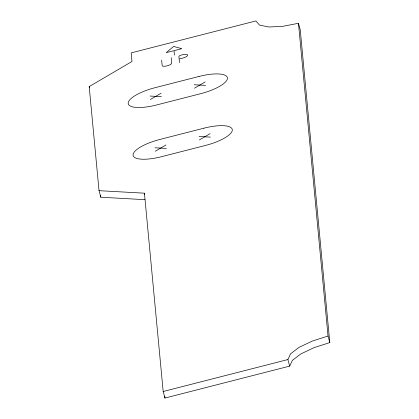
<?xml version="1.0" encoding="UTF-8"?>
<svg xmlns="http://www.w3.org/2000/svg" width="419" height="419" viewBox="0 0 419 419"><rect width="100%" height="100%" fill="white"/><g stroke="black" fill="none" stroke-linecap="round" stroke-linejoin="round"><path stroke-width="0.63" d="M99.031 190.676L144.435 193.18L163.18 391.498L164.966 398.05L289.691 366.112L287.9 359.56L290.582 353.804L299.145 347.314L312.296 341.076L328.025 336.038L298.459 23.296L282.547 26.366L268.867 26.994L259.508 25.093L255.894 20.95L131.173 52.888L131.985 61.504L89.189 86.592L99.031 190.676L100.817 197.229L144.922 199.664M289.691 366.112L292.368 360.361L300.936 353.866L314.082 347.629L329.811 342.595L300.25 29.854L298.459 23.296M150.4 99.492L161.095 93.222M194.5 88.2L205.195 81.93M155.287 151.228L165.987 144.958M199.386 139.936L210.087 133.666M173.461 50.804L166.207 52.663L173.613 46.436L181.82 48.667L174.011 50.662L174.43 55.057M179.699 58.88L182.543 58.152A5.494 1.65 -15.3 0 0 187.696 55.13A5.494 1.65 -15.3 0 0 182.228 54.826L181.417 55.036A2.671 0.801 -15.3 0 0 178.908 56.502L179.484 62.593M163.18 391.498L287.9 359.56M194.17 84.753L205.525 85.376M150.07 96.045L161.425 96.669M199.062 136.489L210.411 137.113M154.962 147.781L166.312 148.405M328.025 336.038L329.811 342.595M144.435 193.18L144.759 194.374M89.189 86.592L89.514 87.786M171.172 57.654L171.69 63.138A4.928 1.477 -15.3 0 1 167.066 65.851A4.928 1.477 -15.3 0 1 162.158 65.579L161.64 60.095M164.782 396.102L164.966 398.05M100.633 195.28L100.817 197.229M199.03 76.441L154.93 87.733A28.487 8.542 -15.3 0 0 128.183 103.414A28.487 8.542 -15.3 0 0 156.565 104.98L200.664 93.688A28.487 8.542 -15.3 0 0 227.412 78.007A28.487 8.542 -15.3 0 0 199.03 76.441M203.922 128.177L159.822 139.469A28.487 8.542 -15.3 0 0 133.074 155.15A28.487 8.542 -15.3 0 0 161.451 156.716L205.551 145.424A28.487 8.542 -15.3 0 0 232.299 129.743A28.487 8.542 -15.3 0 0 203.922 128.177"/></g></svg>
